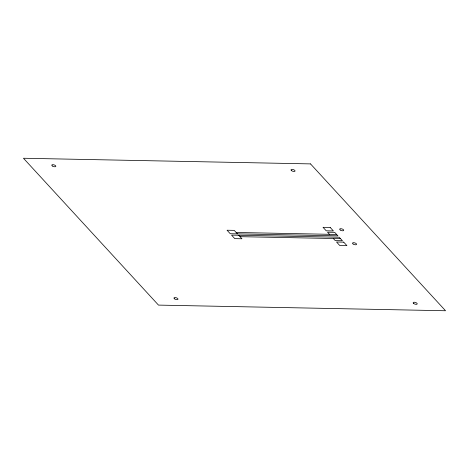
<?xml version="1.0" encoding="UTF-8"?>
<svg xmlns="http://www.w3.org/2000/svg" width="469" height="469" viewBox="0 0 469 469"><rect width="100%" height="100%" fill="white"/><g stroke="black" fill="none" stroke-linecap="round" stroke-linejoin="round"><path stroke-width="0.7" d="M236.159 232.472L336.631 234.447M240.017 236.669L340.488 238.645M329.455 234.307L327.526 232.208L334.702 232.348L337.92 235.848L230.267 233.732L227.055 230.232L234.23 230.373L237.443 233.873M333.312 238.504L335.241 240.603L342.417 240.744L339.204 237.244L231.557 235.127L234.77 238.627L241.945 238.768L238.733 235.268M310.513 163.898L23.45 158.252L158.487 305.102L445.55 310.748L310.513 163.898M330.199 227.459L323.024 227.313L326.242 230.812L333.418 230.953L330.199 227.459M343.707 242.139L336.531 241.998L339.744 245.498L346.919 245.639L343.707 242.139M413.717 303.519A2.116 0.874 17.6 0 0 417.146 304.047A2.116 0.874 17.6 0 0 414.731 302.276A2.116 0.874 17.6 0 0 413.717 303.519M174.491 298.817A2.116 0.874 17.6 0 0 177.927 299.345A2.116 0.874 17.6 0 0 175.512 297.575A2.116 0.874 17.6 0 0 174.491 298.817M52.317 165.956A2.116 0.874 17.6 0 0 55.752 166.483A2.116 0.874 17.6 0 0 53.337 164.713A2.116 0.874 17.6 0 0 52.317 165.956M291.536 170.657A2.116 0.874 17.6 0 0 294.972 171.191A2.116 0.874 17.6 0 0 292.556 169.42A2.116 0.874 17.6 0 0 291.536 170.657M340.218 229.98A2.116 0.874 17.6 0 0 343.648 230.508A2.116 0.874 17.6 0 0 341.233 228.737A2.116 0.874 17.6 0 0 340.218 229.98M353.075 243.968A2.116 0.874 17.6 0 0 356.51 244.496A2.116 0.874 17.6 0 0 354.095 242.725A2.116 0.874 17.6 0 0 353.075 243.968"/></g></svg>
